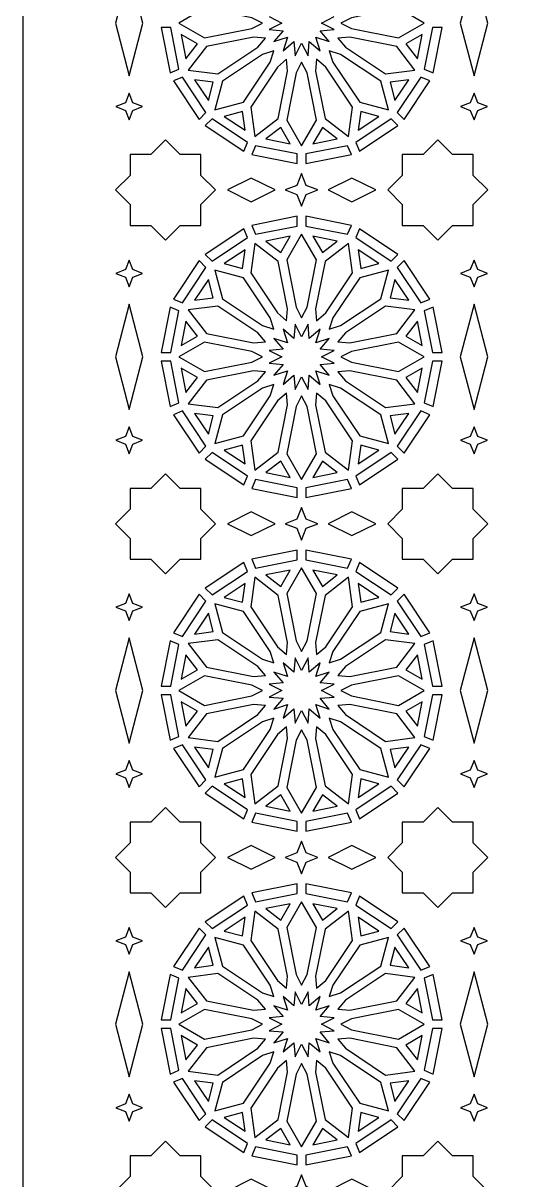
# Model space of a CAD drawing. Header units: millimetres. Extents: x 5 to 6335, y 27 to 2435.
# Drawn here: x 5285 to 5459.9, y 1319 to 1734.9 of the extents above; entities that cross this region are included whole.
import ezdxf

# ---------------------------------------------------------------- set-up
doc = ezdxf.new("R2010")
doc.units = ezdxf.units.MM
doc.layers.add('CUT', color=1, linetype='CONTINUOUS')

msp = doc.modelspace()

# ---------------------------------------------------------------- linework, layer by layer
at = {"layer": 'CUT'}
for points in [[(6335.16, 2434.99), (6335.16, 1034.84), (5285.01, 1034.84), (5285.01, 2434.99)], [(5323.11, 1753.819), (5318.163, 1734.915), (5323.11, 1716.011), (5328.057, 1734.915)], [(5447.06, 1753.819), (5442.113, 1734.915), (5447.06, 1716.011), (5452.007, 1734.915)], [(5367.199, 1736.866), (5350.234, 1740.242), (5341.008, 1734.915), (5350.234, 1729.588), (5367.199, 1732.964), (5371.009, 1734.915)], [(5402.971, 1732.964), (5419.936, 1729.588), (5429.162, 1734.915), (5419.936, 1740.242), (5402.971, 1736.866), (5399.161, 1734.915)], [(5334.554, 1733.34), (5337.799, 1717.033), (5341.014, 1718.366), (5338.036, 1733.34)], [(5343.487, 1722.081), (5347.616, 1727.462), (5341.742, 1730.853)], [(5426.683, 1722.081), (5428.428, 1730.853), (5422.554, 1727.462)], [(5432.134, 1733.34), (5429.156, 1718.366), (5432.371, 1717.033), (5435.616, 1733.34)], [(5367.813, 1729.873), (5350.848, 1726.499), (5344.364, 1718.047), (5354.925, 1716.657), (5369.308, 1726.267), (5372.08, 1729.528)], [(5400.862, 1726.267), (5415.245, 1716.657), (5425.806, 1718.047), (5419.322, 1726.499), (5402.357, 1729.873), (5398.09, 1729.528)], [(5371.057, 1723.648), (5356.675, 1714.038), (5353.918, 1703.748), (5364.208, 1706.505), (5373.818, 1720.887), (5375.132, 1724.962)], [(5396.352, 1720.887), (5405.962, 1706.505), (5416.252, 1703.748), (5413.495, 1714.038), (5399.113, 1723.648), (5395.038, 1724.962)], [(5376.437, 1719.138), (5366.827, 1704.755), (5368.217, 1694.194), (5376.669, 1700.678), (5380.043, 1717.643), (5379.698, 1721.91)], [(5383.134, 1717.029), (5379.758, 1700.064), (5385.085, 1690.838), (5390.412, 1700.064), (5387.036, 1717.029), (5385.085, 1720.839)], [(5390.127, 1717.643), (5393.501, 1700.678), (5401.953, 1694.194), (5403.343, 1704.755), (5393.733, 1719.138), (5390.472, 1721.91)], [(5339.004, 1714.123), (5348.241, 1700.299), (5350.702, 1702.761), (5342.22, 1715.455)], [(5351.565, 1707.139), (5353.321, 1713.691), (5346.595, 1714.576)], [(5418.605, 1707.139), (5423.575, 1714.576), (5416.849, 1713.691)], [(5427.95, 1715.455), (5419.468, 1702.761), (5421.929, 1700.299), (5431.166, 1714.123)], [(5321.747, 1706.278), (5318.289, 1704.915), (5321.747, 1703.552), (5323.11, 1700.094), (5324.473, 1703.552), (5327.931, 1704.915), (5324.473, 1706.278), (5323.11, 1709.736)], [(5445.697, 1706.278), (5442.239, 1704.915), (5445.697, 1703.552), (5447.06, 1700.094), (5448.423, 1703.552), (5451.881, 1704.915), (5448.423, 1706.278), (5447.06, 1709.736)], [(5364.746, 1696.425), (5363.861, 1703.151), (5357.309, 1701.395)], [(5405.424, 1696.425), (5412.861, 1701.395), (5406.309, 1703.151)], [(5350.469, 1698.071), (5364.293, 1688.834), (5365.625, 1692.05), (5352.931, 1700.532)], [(5372.251, 1693.317), (5381.023, 1691.572), (5377.632, 1697.446)], [(5389.147, 1691.572), (5397.919, 1693.317), (5392.538, 1697.446)], [(5417.239, 1700.532), (5404.545, 1692.05), (5405.877, 1688.834), (5419.701, 1698.071)], [(5330.908, 1687.632), (5323.458, 1687.632), (5323.458, 1680.182), (5318.191, 1674.915), (5323.458, 1669.648), (5323.458, 1662.198), (5330.908, 1662.198), (5336.175, 1656.931), (5341.442, 1662.198), (5348.892, 1662.198), (5348.892, 1669.648), (5354.159, 1674.915), (5348.892, 1680.182), (5348.892, 1687.632), (5341.442, 1687.632), (5336.175, 1692.899)], [(5367.203, 1687.629), (5383.51, 1684.384), (5383.51, 1687.866), (5368.536, 1690.844)], [(5386.66, 1684.384), (5402.967, 1687.629), (5401.634, 1690.844), (5386.66, 1687.866)], [(5428.728, 1687.632), (5421.278, 1687.632), (5421.278, 1680.182), (5416.011, 1674.915), (5421.278, 1669.648), (5421.278, 1662.198), (5428.728, 1662.198), (5433.995, 1656.931), (5439.262, 1662.198), (5446.712, 1662.198), (5446.712, 1669.648), (5451.979, 1674.915), (5446.712, 1680.182), (5446.712, 1687.632), (5439.262, 1687.632), (5433.995, 1692.899)], [(5383.423, 1676.577), (5379.209, 1674.915), (5383.423, 1673.253), (5385.085, 1669.039), (5386.747, 1673.253), (5390.961, 1674.915), (5386.747, 1676.577), (5385.085, 1680.791)], [(5375.537, 1674.915), (5366.995, 1679.186), (5358.453, 1674.915), (5366.995, 1670.644)], [(5411.717, 1674.915), (5403.175, 1679.186), (5394.633, 1674.915), (5403.175, 1670.644)], [(5368.536, 1658.986), (5383.51, 1661.964), (5383.51, 1665.446), (5367.203, 1662.201)], [(5386.66, 1661.964), (5401.634, 1658.986), (5402.967, 1662.201), (5386.66, 1665.446)], [(5352.931, 1649.298), (5365.625, 1657.78), (5364.293, 1660.996), (5350.469, 1651.759)], [(5404.545, 1657.78), (5417.239, 1649.298), (5419.701, 1651.759), (5405.877, 1660.996)], [(5380.043, 1632.187), (5376.669, 1649.152), (5368.217, 1655.636), (5366.827, 1645.075), (5376.437, 1630.692), (5379.698, 1627.92)], [(5372.251, 1656.513), (5377.632, 1652.384), (5381.023, 1658.258)], [(5387.036, 1632.801), (5390.412, 1649.766), (5385.085, 1658.992), (5379.758, 1649.766), (5383.134, 1632.801), (5385.085, 1628.991)], [(5389.147, 1658.258), (5392.538, 1652.384), (5397.919, 1656.513)], [(5393.733, 1630.692), (5403.343, 1645.075), (5401.953, 1655.636), (5393.501, 1649.152), (5390.127, 1632.187), (5390.472, 1627.92)], [(5357.309, 1648.435), (5363.861, 1646.679), (5364.746, 1653.405)], [(5405.424, 1653.405), (5406.309, 1646.679), (5412.861, 1648.435)], [(5321.747, 1646.278), (5318.289, 1644.915), (5321.747, 1643.552), (5323.11, 1640.094), (5324.473, 1643.552), (5327.931, 1644.915), (5324.473, 1646.278), (5323.11, 1649.736)], [(5342.22, 1634.375), (5350.702, 1647.069), (5348.241, 1649.531), (5339.004, 1635.707)], [(5419.468, 1647.069), (5427.95, 1634.375), (5431.166, 1635.707), (5421.929, 1649.531)], [(5445.697, 1646.278), (5442.239, 1644.915), (5445.697, 1643.552), (5447.06, 1640.094), (5448.423, 1643.552), (5451.881, 1644.915), (5448.423, 1646.278), (5447.06, 1649.736)], [(5373.818, 1628.943), (5364.208, 1643.325), (5353.918, 1646.082), (5356.675, 1635.792), (5371.057, 1626.182), (5375.132, 1624.868)], [(5399.113, 1626.182), (5413.495, 1635.792), (5416.252, 1646.082), (5405.962, 1643.325), (5396.352, 1628.943), (5395.038, 1624.868)], [(5346.595, 1635.254), (5353.321, 1636.139), (5351.565, 1642.691)], [(5418.605, 1642.691), (5416.849, 1636.139), (5423.575, 1635.254)], [(5323.11, 1633.819), (5318.163, 1614.915), (5323.11, 1596.011), (5328.057, 1614.915)], [(5337.799, 1632.797), (5334.554, 1616.49), (5338.036, 1616.49), (5341.014, 1631.464)], [(5369.308, 1623.563), (5354.925, 1633.173), (5344.364, 1631.783), (5350.848, 1623.331), (5367.813, 1619.957), (5372.08, 1620.302)], [(5398.09, 1620.302), (5402.357, 1619.957), (5419.322, 1623.331), (5425.806, 1631.783), (5415.245, 1633.173), (5400.862, 1623.563)], [(5429.156, 1631.464), (5432.134, 1616.49), (5435.616, 1616.49), (5432.371, 1632.797)], [(5447.06, 1633.819), (5442.113, 1614.915), (5447.06, 1596.011), (5452.007, 1614.915)], [(5341.742, 1618.977), (5347.616, 1622.368), (5343.487, 1627.749)], [(5385.085, 1622.082), (5382.754, 1626.632), (5382.342, 1621.537), (5378.447, 1624.848), (5380.016, 1619.984), (5375.152, 1621.553), (5378.463, 1617.658), (5373.368, 1617.246), (5377.918, 1614.915), (5373.368, 1612.584), (5378.463, 1612.172), (5375.152, 1608.277), (5380.016, 1609.846), (5378.447, 1604.982), (5382.342, 1608.293), (5382.754, 1603.198), (5385.085, 1607.748), (5387.416, 1603.198), (5387.828, 1608.293), (5391.723, 1604.982), (5390.154, 1609.846), (5395.018, 1608.277), (5391.707, 1612.172), (5396.802, 1612.584), (5392.252, 1614.915), (5396.802, 1617.246), (5391.707, 1617.658), (5395.018, 1621.553), (5390.154, 1619.984), (5391.723, 1624.848), (5387.828, 1621.537), (5387.416, 1626.632)], [(5426.683, 1627.749), (5422.554, 1622.368), (5428.428, 1618.977)], [(5367.199, 1616.866), (5350.234, 1620.242), (5341.008, 1614.915), (5350.234, 1609.588), (5367.199, 1612.964), (5371.009, 1614.915)], [(5402.971, 1612.964), (5419.936, 1609.588), (5429.162, 1614.915), (5419.936, 1620.242), (5402.971, 1616.866), (5399.161, 1614.915)], [(5334.554, 1613.34), (5337.799, 1597.033), (5341.014, 1598.366), (5338.036, 1613.34)], [(5343.487, 1602.081), (5347.616, 1607.462), (5341.742, 1610.853)], [(5367.813, 1609.873), (5350.848, 1606.499), (5344.364, 1598.047), (5354.925, 1596.657), (5369.308, 1606.267), (5372.08, 1609.528)], [(5400.862, 1606.267), (5415.245, 1596.657), (5425.806, 1598.047), (5419.322, 1606.499), (5402.357, 1609.873), (5398.09, 1609.528)], [(5426.683, 1602.081), (5428.428, 1610.853), (5422.554, 1607.462)], [(5432.134, 1613.34), (5429.156, 1598.366), (5432.371, 1597.033), (5435.616, 1613.34)], [(5371.057, 1603.648), (5356.675, 1594.038), (5353.918, 1583.748), (5364.208, 1586.505), (5373.818, 1600.887), (5375.132, 1604.962)], [(5376.437, 1599.138), (5366.827, 1584.755), (5368.217, 1574.194), (5376.669, 1580.678), (5380.043, 1597.643), (5379.698, 1601.91)], [(5390.127, 1597.643), (5393.501, 1580.678), (5401.953, 1574.194), (5403.343, 1584.755), (5393.733, 1599.138), (5390.472, 1601.91)], [(5396.352, 1600.887), (5405.962, 1586.505), (5416.252, 1583.748), (5413.495, 1594.038), (5399.113, 1603.648), (5395.038, 1604.962)], [(5383.134, 1597.029), (5379.758, 1580.064), (5385.085, 1570.838), (5390.412, 1580.064), (5387.036, 1597.029), (5385.085, 1600.839)], [(5339.004, 1594.123), (5348.241, 1580.299), (5350.702, 1582.761), (5342.22, 1595.455)], [(5351.565, 1587.139), (5353.321, 1593.691), (5346.595, 1594.576)], [(5418.605, 1587.139), (5423.575, 1594.576), (5416.849, 1593.691)], [(5427.95, 1595.455), (5419.468, 1582.761), (5421.929, 1580.299), (5431.166, 1594.123)], [(5321.747, 1586.278), (5318.289, 1584.915), (5321.747, 1583.552), (5323.11, 1580.094), (5324.473, 1583.552), (5327.931, 1584.915), (5324.473, 1586.278), (5323.11, 1589.736)], [(5445.697, 1586.278), (5442.239, 1584.915), (5445.697, 1583.552), (5447.06, 1580.094), (5448.423, 1583.552), (5451.881, 1584.915), (5448.423, 1586.278), (5447.06, 1589.736)], [(5364.746, 1576.425), (5363.861, 1583.151), (5357.309, 1581.395)], [(5405.424, 1576.425), (5412.861, 1581.395), (5406.309, 1583.151)], [(5350.469, 1578.071), (5364.293, 1568.834), (5365.625, 1572.05), (5352.931, 1580.532)], [(5372.251, 1573.317), (5381.023, 1571.572), (5377.632, 1577.446)], [(5389.147, 1571.572), (5397.919, 1573.317), (5392.538, 1577.446)], [(5417.239, 1580.532), (5404.545, 1572.05), (5405.877, 1568.834), (5419.701, 1578.071)], [(5330.908, 1567.632), (5323.458, 1567.632), (5323.458, 1560.182), (5318.191, 1554.915), (5323.458, 1549.648), (5323.458, 1542.198), (5330.908, 1542.198), (5336.175, 1536.931), (5341.442, 1542.198), (5348.892, 1542.198), (5348.892, 1549.648), (5354.159, 1554.915), (5348.892, 1560.182), (5348.892, 1567.632), (5341.442, 1567.632), (5336.175, 1572.899)], [(5428.728, 1567.632), (5421.278, 1567.632), (5421.278, 1560.182), (5416.011, 1554.915), (5421.278, 1549.648), (5421.278, 1542.198), (5428.728, 1542.198), (5433.995, 1536.931), (5439.262, 1542.198), (5446.712, 1542.198), (5446.712, 1549.648), (5451.979, 1554.915), (5446.712, 1560.182), (5446.712, 1567.632), (5439.262, 1567.632), (5433.995, 1572.899)], [(5367.203, 1567.629), (5383.51, 1564.384), (5383.51, 1567.866), (5368.536, 1570.844)], [(5386.66, 1564.384), (5402.967, 1567.629), (5401.634, 1570.844), (5386.66, 1567.866)], [(5383.423, 1556.577), (5379.209, 1554.915), (5383.423, 1553.253), (5385.085, 1549.039), (5386.747, 1553.253), (5390.961, 1554.915), (5386.747, 1556.577), (5385.085, 1560.791)], [(5375.537, 1554.915), (5366.995, 1559.186), (5358.453, 1554.915), (5366.995, 1550.644)], [(5411.717, 1554.915), (5403.175, 1559.186), (5394.633, 1554.915), (5403.175, 1550.644)], [(5368.536, 1538.986), (5383.51, 1541.964), (5383.51, 1545.446), (5367.203, 1542.201)], [(5386.66, 1541.964), (5401.634, 1538.986), (5402.967, 1542.201), (5386.66, 1545.446)], [(5352.931, 1529.298), (5365.625, 1537.78), (5364.293, 1540.996), (5350.469, 1531.759)], [(5404.545, 1537.78), (5417.239, 1529.298), (5419.701, 1531.759), (5405.877, 1540.996)], [(5380.043, 1512.187), (5376.669, 1529.152), (5368.217, 1535.636), (5366.827, 1525.075), (5376.437, 1510.692), (5379.698, 1507.92)], [(5372.251, 1536.513), (5377.632, 1532.384), (5381.023, 1538.258)], [(5387.036, 1512.801), (5390.412, 1529.766), (5385.085, 1538.992), (5379.758, 1529.766), (5383.134, 1512.801), (5385.085, 1508.991)], [(5389.147, 1538.258), (5392.538, 1532.384), (5397.919, 1536.513)], [(5393.733, 1510.692), (5403.343, 1525.075), (5401.953, 1535.636), (5393.501, 1529.152), (5390.127, 1512.187), (5390.472, 1507.92)], [(5357.309, 1528.435), (5363.861, 1526.679), (5364.746, 1533.405)], [(5405.424, 1533.405), (5406.309, 1526.679), (5412.861, 1528.435)], [(5321.747, 1526.278), (5318.289, 1524.915), (5321.747, 1523.552), (5323.11, 1520.094), (5324.473, 1523.552), (5327.931, 1524.915), (5324.473, 1526.278), (5323.11, 1529.736)], [(5342.22, 1514.375), (5350.702, 1527.069), (5348.241, 1529.531), (5339.004, 1515.707)], [(5419.468, 1527.069), (5427.95, 1514.375), (5431.166, 1515.707), (5421.929, 1529.531)], [(5445.697, 1526.278), (5442.239, 1524.915), (5445.697, 1523.552), (5447.06, 1520.094), (5448.423, 1523.552), (5451.881, 1524.915), (5448.423, 1526.278), (5447.06, 1529.736)], [(5346.595, 1515.254), (5353.321, 1516.139), (5351.565, 1522.691)], [(5373.818, 1508.943), (5364.208, 1523.325), (5353.918, 1526.082), (5356.675, 1515.792), (5371.057, 1506.182), (5375.132, 1504.868)], [(5399.113, 1506.182), (5413.495, 1515.792), (5416.252, 1526.082), (5405.962, 1523.325), (5396.352, 1508.943), (5395.038, 1504.868)], [(5418.605, 1522.691), (5416.849, 1516.139), (5423.575, 1515.254)], [(5323.11, 1513.819), (5318.163, 1494.915), (5323.11, 1476.011), (5328.057, 1494.915)], [(5337.799, 1512.797), (5334.554, 1496.49), (5338.036, 1496.49), (5341.014, 1511.464)], [(5369.308, 1503.563), (5354.925, 1513.173), (5344.364, 1511.783), (5350.848, 1503.331), (5367.813, 1499.957), (5372.08, 1500.302)], [(5398.09, 1500.302), (5402.357, 1499.957), (5419.322, 1503.331), (5425.806, 1511.783), (5415.245, 1513.173), (5400.862, 1503.563)], [(5429.156, 1511.464), (5432.134, 1496.49), (5435.616, 1496.49), (5432.371, 1512.797)], [(5447.06, 1513.819), (5442.113, 1494.915), (5447.06, 1476.011), (5452.007, 1494.915)], [(5341.742, 1498.977), (5347.616, 1502.368), (5343.487, 1507.749)], [(5385.085, 1502.082), (5382.754, 1506.632), (5382.342, 1501.537), (5378.447, 1504.848), (5380.016, 1499.984), (5375.152, 1501.553), (5378.463, 1497.658), (5373.368, 1497.246), (5377.918, 1494.915), (5373.368, 1492.584), (5378.463, 1492.172), (5375.152, 1488.277), (5380.016, 1489.846), (5378.447, 1484.982), (5382.342, 1488.293), (5382.754, 1483.198), (5385.085, 1487.748), (5387.416, 1483.198), (5387.828, 1488.293), (5391.723, 1484.982), (5390.154, 1489.846), (5395.018, 1488.277), (5391.707, 1492.172), (5396.802, 1492.584), (5392.252, 1494.915), (5396.802, 1497.246), (5391.707, 1497.658), (5395.018, 1501.553), (5390.154, 1499.984), (5391.723, 1504.848), (5387.828, 1501.537), (5387.416, 1506.632)], [(5426.683, 1507.749), (5422.554, 1502.368), (5428.428, 1498.977)], [(5367.199, 1496.866), (5350.234, 1500.242), (5341.008, 1494.915), (5350.234, 1489.588), (5367.199, 1492.964), (5371.009, 1494.915)], [(5402.971, 1492.964), (5419.936, 1489.588), (5429.162, 1494.915), (5419.936, 1500.242), (5402.971, 1496.866), (5399.161, 1494.915)], [(5334.554, 1493.34), (5337.799, 1477.033), (5341.014, 1478.366), (5338.036, 1493.34)], [(5432.134, 1493.34), (5429.156, 1478.366), (5432.371, 1477.033), (5435.616, 1493.34)], [(5343.487, 1482.081), (5347.616, 1487.462), (5341.742, 1490.853)], [(5367.813, 1489.873), (5350.848, 1486.499), (5344.364, 1478.047), (5354.925, 1476.657), (5369.308, 1486.267), (5372.08, 1489.528)], [(5400.862, 1486.267), (5415.245, 1476.657), (5425.806, 1478.047), (5419.322, 1486.499), (5402.357, 1489.873), (5398.09, 1489.528)], [(5426.683, 1482.081), (5428.428, 1490.853), (5422.554, 1487.462)], [(5371.057, 1483.648), (5356.675, 1474.038), (5353.918, 1463.748), (5364.208, 1466.505), (5373.818, 1480.887), (5375.132, 1484.962)], [(5396.352, 1480.887), (5405.962, 1466.505), (5416.252, 1463.748), (5413.495, 1474.038), (5399.113, 1483.648), (5395.038, 1484.962)], [(5376.437, 1479.138), (5366.827, 1464.755), (5368.217, 1454.194), (5376.669, 1460.678), (5380.043, 1477.643), (5379.698, 1481.91)], [(5383.134, 1477.029), (5379.758, 1460.064), (5385.085, 1450.838), (5390.412, 1460.064), (5387.036, 1477.029), (5385.085, 1480.839)], [(5390.127, 1477.643), (5393.501, 1460.678), (5401.953, 1454.194), (5403.343, 1464.755), (5393.733, 1479.138), (5390.472, 1481.91)], [(5339.004, 1474.123), (5348.241, 1460.299), (5350.702, 1462.761), (5342.22, 1475.455)], [(5351.565, 1467.139), (5353.321, 1473.691), (5346.595, 1474.576)], [(5418.605, 1467.139), (5423.575, 1474.576), (5416.849, 1473.691)], [(5427.95, 1475.455), (5419.468, 1462.761), (5421.929, 1460.299), (5431.166, 1474.123)], [(5321.747, 1466.278), (5318.289, 1464.915), (5321.747, 1463.552), (5323.11, 1460.094), (5324.473, 1463.552), (5327.931, 1464.915), (5324.473, 1466.278), (5323.11, 1469.736)], [(5445.697, 1466.278), (5442.239, 1464.915), (5445.697, 1463.552), (5447.06, 1460.094), (5448.423, 1463.552), (5451.881, 1464.915), (5448.423, 1466.278), (5447.06, 1469.736)], [(5350.469, 1458.071), (5364.293, 1448.834), (5365.625, 1452.05), (5352.931, 1460.532)], [(5364.746, 1456.425), (5363.861, 1463.151), (5357.309, 1461.395)], [(5417.239, 1460.532), (5404.545, 1452.05), (5405.877, 1448.834), (5419.701, 1458.071)], [(5405.424, 1456.425), (5412.861, 1461.395), (5406.309, 1463.151)], [(5372.251, 1453.317), (5381.023, 1451.572), (5377.632, 1457.446)], [(5389.147, 1451.572), (5397.919, 1453.317), (5392.538, 1457.446)], [(5330.908, 1447.632), (5323.458, 1447.632), (5323.458, 1440.182), (5318.191, 1434.915), (5323.458, 1429.648), (5323.458, 1422.198), (5330.908, 1422.198), (5336.175, 1416.931), (5341.442, 1422.198), (5348.892, 1422.198), (5348.892, 1429.648), (5354.159, 1434.915), (5348.892, 1440.182), (5348.892, 1447.632), (5341.442, 1447.632), (5336.175, 1452.899)], [(5428.728, 1447.632), (5421.278, 1447.632), (5421.278, 1440.182), (5416.011, 1434.915), (5421.278, 1429.648), (5421.278, 1422.198), (5428.728, 1422.198), (5433.995, 1416.931), (5439.262, 1422.198), (5446.712, 1422.198), (5446.712, 1429.648), (5451.979, 1434.915), (5446.712, 1440.182), (5446.712, 1447.632), (5439.262, 1447.632), (5433.995, 1452.899)], [(5367.203, 1447.629), (5383.51, 1444.384), (5383.51, 1447.866), (5368.536, 1450.844)], [(5386.66, 1444.384), (5402.967, 1447.629), (5401.634, 1450.844), (5386.66, 1447.866)], [(5375.537, 1434.915), (5366.995, 1439.186), (5358.453, 1434.915), (5366.995, 1430.644)], [(5383.423, 1436.577), (5379.209, 1434.915), (5383.423, 1433.253), (5385.085, 1429.039), (5386.747, 1433.253), (5390.961, 1434.915), (5386.747, 1436.577), (5385.085, 1440.791)], [(5411.717, 1434.915), (5403.175, 1439.186), (5394.633, 1434.915), (5403.175, 1430.644)], [(5368.536, 1418.986), (5383.51, 1421.964), (5383.51, 1425.446), (5367.203, 1422.201)], [(5386.66, 1421.964), (5401.634, 1418.986), (5402.967, 1422.201), (5386.66, 1425.446)], [(5352.931, 1409.298), (5365.625, 1417.78), (5364.293, 1420.996), (5350.469, 1411.759)], [(5387.036, 1392.801), (5390.412, 1409.766), (5385.085, 1418.992), (5379.758, 1409.766), (5383.134, 1392.801), (5385.085, 1388.991)], [(5404.545, 1417.78), (5417.239, 1409.298), (5419.701, 1411.759), (5405.877, 1420.996)], [(5380.043, 1392.187), (5376.669, 1409.152), (5368.217, 1415.636), (5366.827, 1405.075), (5376.437, 1390.692), (5379.698, 1387.92)], [(5372.251, 1416.513), (5377.632, 1412.384), (5381.023, 1418.258)], [(5389.147, 1418.258), (5392.538, 1412.384), (5397.919, 1416.513)], [(5393.733, 1390.692), (5403.343, 1405.075), (5401.953, 1415.636), (5393.501, 1409.152), (5390.127, 1392.187), (5390.472, 1387.92)], [(5357.309, 1408.435), (5363.861, 1406.679), (5364.746, 1413.405)], [(5405.424, 1413.405), (5406.309, 1406.679), (5412.861, 1408.435)], [(5321.747, 1406.278), (5318.289, 1404.915), (5321.747, 1403.552), (5323.11, 1400.094), (5324.473, 1403.552), (5327.931, 1404.915), (5324.473, 1406.278), (5323.11, 1409.736)], [(5342.22, 1394.375), (5350.702, 1407.069), (5348.241, 1409.531), (5339.004, 1395.707)], [(5373.818, 1388.943), (5364.208, 1403.325), (5353.918, 1406.082), (5356.675, 1395.792), (5371.057, 1386.182), (5375.132, 1384.868)], [(5399.113, 1386.182), (5413.495, 1395.792), (5416.252, 1406.082), (5405.962, 1403.325), (5396.352, 1388.943), (5395.038, 1384.868)], [(5419.468, 1407.069), (5427.95, 1394.375), (5431.166, 1395.707), (5421.929, 1409.531)], [(5445.697, 1406.278), (5442.239, 1404.915), (5445.697, 1403.552), (5447.06, 1400.094), (5448.423, 1403.552), (5451.881, 1404.915), (5448.423, 1406.278), (5447.06, 1409.736)], [(5346.595, 1395.254), (5353.321, 1396.139), (5351.565, 1402.691)], [(5418.605, 1402.691), (5416.849, 1396.139), (5423.575, 1395.254)], [(5323.11, 1393.819), (5318.163, 1374.915), (5323.11, 1356.011), (5328.057, 1374.915)], [(5447.06, 1393.819), (5442.113, 1374.915), (5447.06, 1356.011), (5452.007, 1374.915)], [(5337.799, 1392.797), (5334.554, 1376.49), (5338.036, 1376.49), (5341.014, 1391.464)], [(5369.308, 1383.563), (5354.925, 1393.173), (5344.364, 1391.783), (5350.848, 1383.331), (5367.813, 1379.957), (5372.08, 1380.302)], [(5398.09, 1380.302), (5402.357, 1379.957), (5419.322, 1383.331), (5425.806, 1391.783), (5415.245, 1393.173), (5400.862, 1383.563)], [(5429.156, 1391.464), (5432.134, 1376.49), (5435.616, 1376.49), (5432.371, 1392.797)], [(5341.742, 1378.977), (5347.616, 1382.368), (5343.487, 1387.749)], [(5385.085, 1382.082), (5382.754, 1386.632), (5382.342, 1381.537), (5378.447, 1384.848), (5380.016, 1379.984), (5375.152, 1381.553), (5378.463, 1377.658), (5373.368, 1377.246), (5377.918, 1374.915), (5373.368, 1372.584), (5378.463, 1372.172), (5375.152, 1368.277), (5380.016, 1369.846), (5378.447, 1364.982), (5382.342, 1368.293), (5382.754, 1363.198), (5385.085, 1367.748), (5387.416, 1363.198), (5387.828, 1368.293), (5391.723, 1364.982), (5390.154, 1369.846), (5395.018, 1368.277), (5391.707, 1372.172), (5396.802, 1372.584), (5392.252, 1374.915), (5396.802, 1377.246), (5391.707, 1377.658), (5395.018, 1381.553), (5390.154, 1379.984), (5391.723, 1384.848), (5387.828, 1381.537), (5387.416, 1386.632)], [(5426.683, 1387.749), (5422.554, 1382.368), (5428.428, 1378.977)], [(5367.199, 1376.866), (5350.234, 1380.242), (5341.008, 1374.915), (5350.234, 1369.588), (5367.199, 1372.964), (5371.009, 1374.915)], [(5402.971, 1372.964), (5419.936, 1369.588), (5429.162, 1374.915), (5419.936, 1380.242), (5402.971, 1376.866), (5399.161, 1374.915)], [(5334.554, 1373.34), (5337.799, 1357.033), (5341.014, 1358.366), (5338.036, 1373.34)], [(5432.134, 1373.34), (5429.156, 1358.366), (5432.371, 1357.033), (5435.616, 1373.34)], [(5343.487, 1362.081), (5347.616, 1367.462), (5341.742, 1370.853)], [(5367.813, 1369.873), (5350.848, 1366.499), (5344.364, 1358.047), (5354.925, 1356.657), (5369.308, 1366.267), (5372.08, 1369.528)], [(5400.862, 1366.267), (5415.245, 1356.657), (5425.806, 1358.047), (5419.322, 1366.499), (5402.357, 1369.873), (5398.09, 1369.528)], [(5426.683, 1362.081), (5428.428, 1370.853), (5422.554, 1367.462)], [(5371.057, 1363.648), (5356.675, 1354.038), (5353.918, 1343.748), (5364.208, 1346.505), (5373.818, 1360.887), (5375.132, 1364.962)], [(5396.352, 1360.887), (5405.962, 1346.505), (5416.252, 1343.748), (5413.495, 1354.038), (5399.113, 1363.648), (5395.038, 1364.962)], [(5376.437, 1359.138), (5366.827, 1344.755), (5368.217, 1334.194), (5376.669, 1340.678), (5380.043, 1357.643), (5379.698, 1361.91)], [(5383.134, 1357.029), (5379.758, 1340.064), (5385.085, 1330.838), (5390.412, 1340.064), (5387.036, 1357.029), (5385.085, 1360.839)], [(5390.127, 1357.643), (5393.501, 1340.678), (5401.953, 1334.194), (5403.343, 1344.755), (5393.733, 1359.138), (5390.472, 1361.91)], [(5339.004, 1354.123), (5348.241, 1340.299), (5350.702, 1342.761), (5342.22, 1355.455)], [(5351.565, 1347.139), (5353.321, 1353.691), (5346.595, 1354.576)], [(5418.605, 1347.139), (5423.575, 1354.576), (5416.849, 1353.691)], [(5427.95, 1355.455), (5419.468, 1342.761), (5421.929, 1340.299), (5431.166, 1354.123)], [(5321.747, 1346.278), (5318.289, 1344.915), (5321.747, 1343.552), (5323.11, 1340.094), (5324.473, 1343.552), (5327.931, 1344.915), (5324.473, 1346.278), (5323.11, 1349.736)], [(5445.697, 1346.278), (5442.239, 1344.915), (5445.697, 1343.552), (5447.06, 1340.094), (5448.423, 1343.552), (5451.881, 1344.915), (5448.423, 1346.278), (5447.06, 1349.736)], [(5350.469, 1338.071), (5364.293, 1328.834), (5365.625, 1332.05), (5352.931, 1340.532)], [(5364.746, 1336.425), (5363.861, 1343.151), (5357.309, 1341.395)], [(5417.239, 1340.532), (5404.545, 1332.05), (5405.877, 1328.834), (5419.701, 1338.071)], [(5405.424, 1336.425), (5412.861, 1341.395), (5406.309, 1343.151)], [(5372.251, 1333.317), (5381.023, 1331.572), (5377.632, 1337.446)], [(5389.147, 1331.572), (5397.919, 1333.317), (5392.538, 1337.446)], [(5330.908, 1327.632), (5323.458, 1327.632), (5323.458, 1320.182), (5318.191, 1314.915), (5323.458, 1309.648), (5323.458, 1302.198), (5330.908, 1302.198), (5336.175, 1296.931), (5341.442, 1302.198), (5348.892, 1302.198), (5348.892, 1309.648), (5354.159, 1314.915), (5348.892, 1320.182), (5348.892, 1327.632), (5341.442, 1327.632), (5336.175, 1332.899)], [(5428.728, 1327.632), (5421.278, 1327.632), (5421.278, 1320.182), (5416.011, 1314.915), (5421.278, 1309.648), (5421.278, 1302.198), (5428.728, 1302.198), (5433.995, 1296.931), (5439.262, 1302.198), (5446.712, 1302.198), (5446.712, 1309.648), (5451.979, 1314.915), (5446.712, 1320.182), (5446.712, 1327.632), (5439.262, 1327.632), (5433.995, 1332.899)], [(5367.203, 1327.629), (5383.51, 1324.384), (5383.51, 1327.866), (5368.536, 1330.844)], [(5386.66, 1324.384), (5402.967, 1327.629), (5401.634, 1330.844), (5386.66, 1327.866)], [(5375.537, 1314.915), (5366.995, 1319.186), (5358.453, 1314.915), (5366.995, 1310.644)], [(5383.423, 1316.577), (5379.209, 1314.915), (5383.423, 1313.253), (5385.085, 1309.039), (5386.747, 1313.253), (5390.961, 1314.915), (5386.747, 1316.577), (5385.085, 1320.791)], [(5411.717, 1314.915), (5403.175, 1319.186), (5394.633, 1314.915), (5403.175, 1310.644)]]:
    msp.add_lwpolyline(points, close=True, dxfattribs=at)
msp.add_lwpolyline([(5373.368, 1737.246), (5377.918, 1734.915), (5373.368, 1732.584), (5378.463, 1732.172), (5375.152, 1728.277), (5380.016, 1729.846), (5378.447, 1724.982), (5382.342, 1728.293), (5382.754, 1723.198), (5385.085, 1727.748), (5387.416, 1723.198), (5387.828, 1728.293), (5391.723, 1724.982), (5390.154, 1729.846), (5395.018, 1728.277), (5391.707, 1732.172), (5396.802, 1732.584), (5392.252, 1734.915), (5396.802, 1737.246)], dxfattribs=at)

doc.saveas('drawing.dxf')
